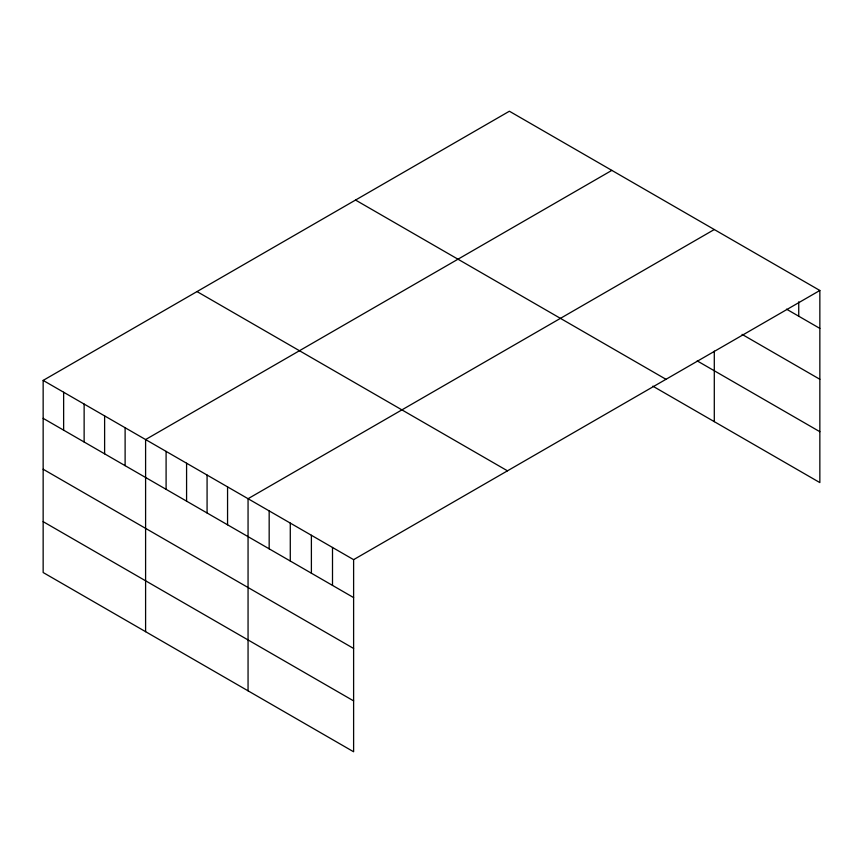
<?xml version="1.0" encoding="UTF-8"?>
<svg xmlns="http://www.w3.org/2000/svg" width="863" height="863" viewBox="0 0 863 863"><rect width="100%" height="100%" fill="white"/><g stroke="black" fill="none" stroke-linecap="round" stroke-linejoin="round"><path stroke-width="1.29" d="M819.85 290.475L353.614 559.655L353.614 751.77L43.15 572.525L43.15 380.41L509.386 111.23L819.85 290.475L819.85 482.59L652.827 386.16M611.845 170.378L145.599 439.558L145.599 631.684M714.294 229.526L248.059 498.706L248.059 690.832M786.517 309.159L819.85 328.404M742.072 334.38L819.85 379.278M697.218 360.907L819.85 431.705M355.534 200.054L665.988 379.299M197.012 291.575L507.466 470.82M43.15 380.41L353.614 559.655M43.15 418.339L353.614 597.584M43.15 469.224L353.614 648.458M43.15 521.651L353.614 700.885M798.739 301.823L798.739 316.214M714.294 351.112L714.294 421.651M332.503 547.466L332.503 585.394M311.392 535.276L311.392 573.205M290.281 523.086L290.281 561.015M269.17 510.896L269.17 548.825M227.562 486.883L227.562 524.812M207.077 475.049L207.077 512.978M186.581 463.215L186.581 501.144M166.095 451.392L166.095 489.321M125.113 427.724L125.113 465.653M104.617 415.901L104.617 453.83M84.132 404.067L84.132 441.996M63.635 392.234L63.635 430.162"/></g></svg>
